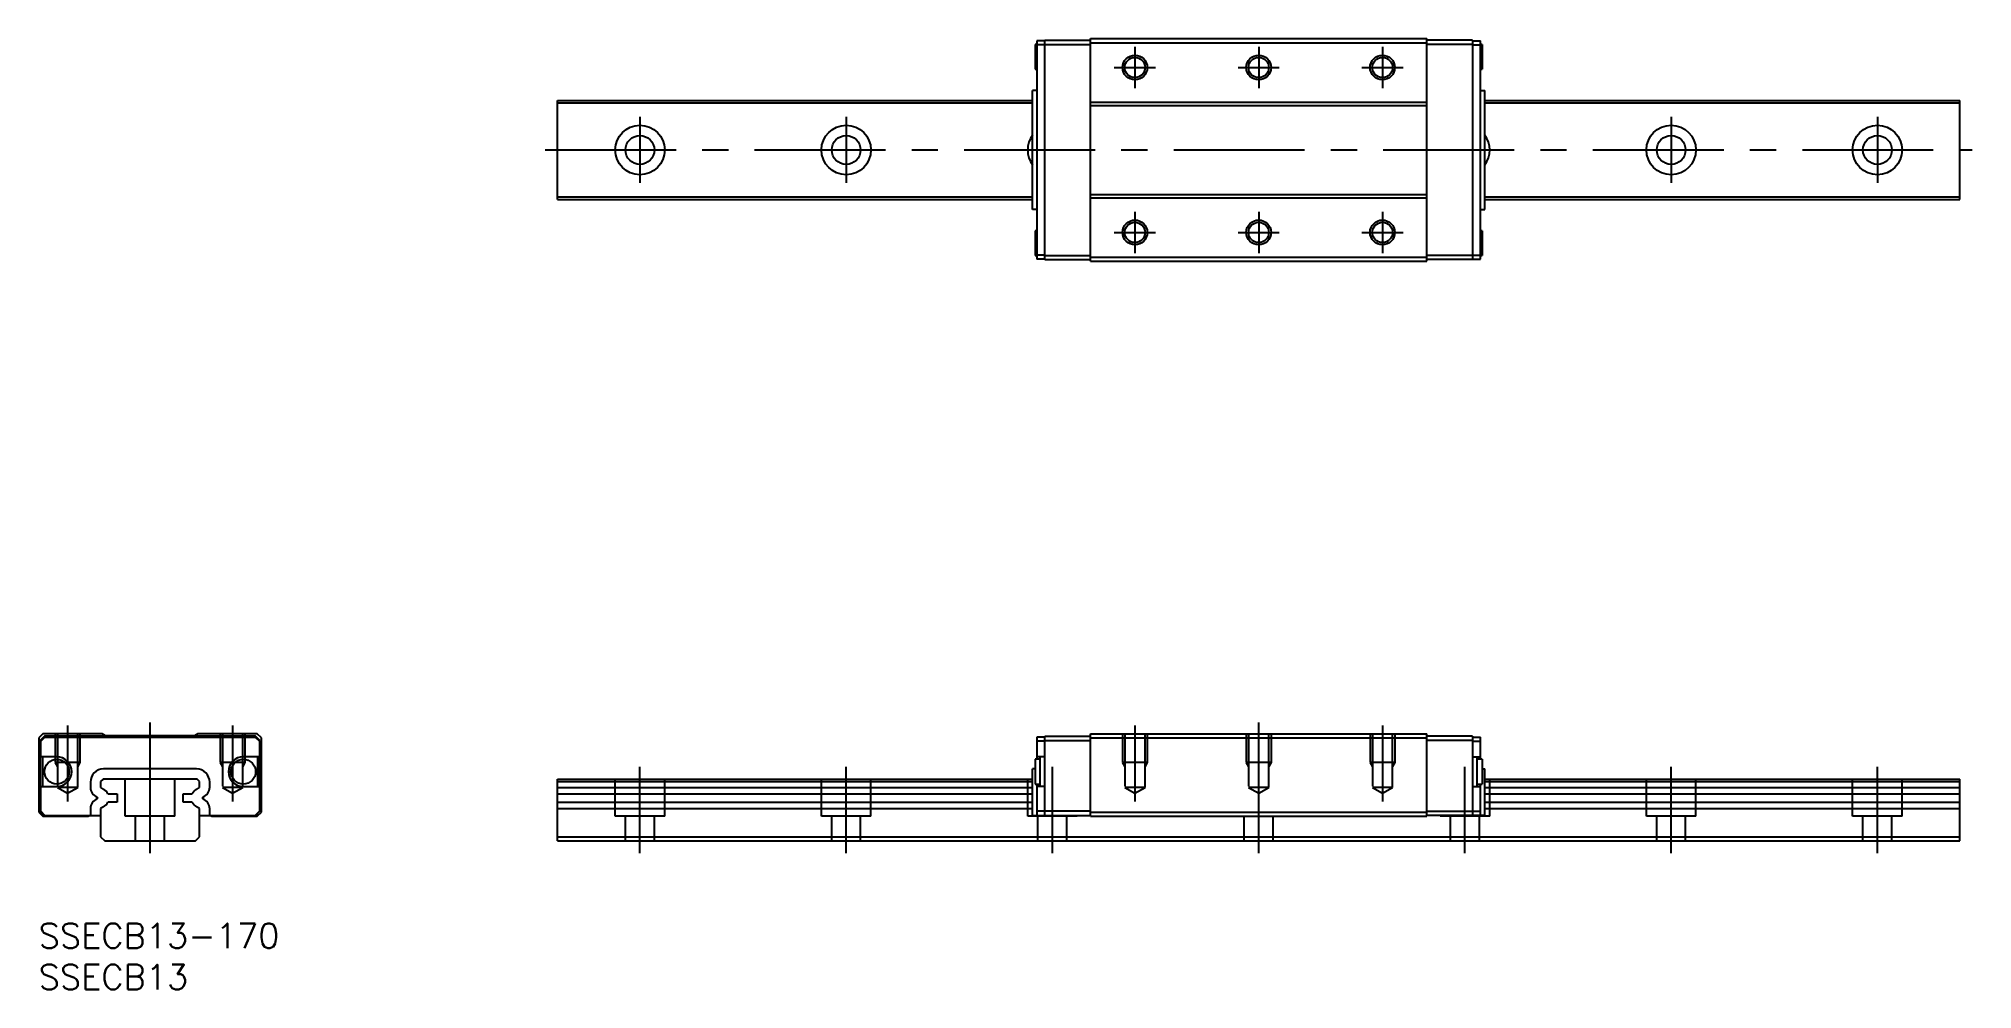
# Model space of a CAD drawing. Extents: x 0 to 234, y -8 to 107.
import ezdxf

# ---------------------------------------------------------------- set-up
doc = ezdxf.new("R2010")
doc.units = 0
doc.header["$LTSCALE"] = 0.5
doc.linetypes.add('CENTER', pattern=[50.8, 31.75, -6.35, 6.35, -6.35])
doc.linetypes.add('DASHED', pattern=[19.05, 12.7, -6.35])
for name, color, linetype in [('MSM_CENTER', 1, 'CENTER'), ('MSM_CONTINUOUS', 7, 'CONTINUOUS'), ('MSM_DASHED', 4, 'DASHED'), ('MSM_NARROW', 5, 'CONTINUOUS'), ('MSM_PART_NUMBER', 7, 'CONTINUOUS')]:
    doc.layers.add(name, color=color, linetype=linetype)
doc.styles.get("Standard").update_dxf_attribs({"font": 'txt.shx', "height": 3, "bigfont": 'bigfont.shx'})

# ---------------------------------------------------------------- blocks, each defined once
blk = doc.blocks.new('*U2')
at = {"layer": 'MSM_PART_NUMBER'}
blk.add_text('SSECB13-170', height=3, dxfattribs=at).set_placement((0, -3))
blk = doc.blocks.new('*U3')
at = {"layer": 'MSM_PART_NUMBER'}
blk.add_text('SSECB13', height=3, dxfattribs=at).set_placement((0, -8))

msp = doc.modelspace()

# ---------------------------------------------------------------- linework, layer by layer
at = {"layer": 'MSM_CENTER'}
for p, q in [((132.88, 106.3), (132.88, 101.3)), ((147.88, 106.3), (147.88, 101.3)), ((162.88, 106.3), (162.88, 101.3)), ((130.38, 103.8), (135.38, 103.8)), ((145.38, 103.8), (150.38, 103.8)), ((160.38, 103.8), (165.38, 103.8)), ((72.88, 97.8), (72.88, 89.8)), ((97.88, 97.8), (97.88, 89.8)), ((197.88, 97.8), (197.88, 89.8)), ((222.88, 97.8), (222.88, 89.8)), ((61.38, 93.8), (234.38, 93.8)), ((132.88, 86.3), (132.88, 81.3)), ((147.88, 86.3), (147.88, 81.3)), ((162.88, 86.3), (162.88, 81.3)), ((130.38, 83.8), (135.38, 83.8)), ((145.38, 83.8), (150.38, 83.8)), ((160.38, 83.8), (165.38, 83.8)), ((3.5, 24), (3.5, 14.79)), ((13.5, 8.5), (13.5, 24.5)), ((23.5, 24), (23.5, 14.79)), ((132.88, 24), (132.88, 14.79)), ((147.88, 8.5), (147.88, 24.5)), ((162.88, 24), (162.88, 14.79)), ((72.88, 8.5), (72.88, 19)), ((97.88, 8.5), (97.88, 19)), ((122.88, 8.5), (122.88, 19)), ((172.88, 8.5), (172.88, 19)), ((197.88, 8.5), (197.88, 19)), ((222.88, 8.5), (222.88, 19))]:
    msp.add_line(p, q, dxfattribs=at)
at = {"layer": 'MSM_CONTINUOUS'}
for p, q in [((120.78, 106.6), (120.78, 103.6)), ((120.98, 106.6), (120.78, 106.6)), ((121.98, 107.05), (120.98, 107.05)), ((120.98, 107.05), (120.98, 80.55)), ((121.98, 106.55), (120.98, 106.55)), ((121.98, 80.5), (121.98, 107.1)), ((121.98, 107.1), (127.48, 107.1)), ((121.98, 106.6), (127.48, 106.6)), ((127.48, 80.3), (127.48, 107.3)), ((127.48, 107.3), (168.28, 107.3)), ((127.48, 106.8), (168.28, 106.8)), ((168.28, 80.3), (168.28, 107.3)), ((173.78, 107.1), (168.28, 107.1)), ((173.78, 106.6), (168.28, 106.6)), ((173.78, 107.1), (173.78, 80.5)), ((173.78, 107.05), (174.78, 107.05)), ((173.78, 106.55), (174.78, 106.55)), ((174.78, 80.55), (174.78, 107.05)), ((174.98, 106.6), (174.78, 106.6)), ((174.98, 106.6), (174.98, 103.6)), ((120.78, 103.6), (120.98, 103.6)), ((174.78, 103.6), (174.98, 103.6)), ((120.98, 101.03), (120.48, 101.03)), ((120.48, 86.57), (120.48, 101.03)), ((174.78, 101.03), (175.28, 101.03)), ((175.28, 86.57), (175.28, 101.03)), ((62.88, 87.8), (62.88, 99.8)), ((62.88, 99.8), (120.48, 99.8)), ((62.88, 99.5), (120.48, 99.5)), ((127.48, 99.6), (168.28, 99.6)), ((127.48, 99.2), (168.28, 99.2)), ((175.28, 99.8), (232.88, 99.8)), ((175.28, 99.5), (232.88, 99.5)), ((232.88, 87.8), (232.88, 99.8)), ((62.88, 88.1), (120.48, 88.1)), ((62.88, 87.8), (120.48, 87.8)), ((127.48, 88.4), (168.28, 88.4)), ((127.48, 88), (168.28, 88)), ((175.28, 88.1), (232.88, 88.1)), ((175.28, 87.8), (232.88, 87.8)), ((120.98, 86.57), (120.48, 86.57)), ((174.78, 86.57), (175.28, 86.57)), ((120.78, 84), (120.78, 81)), ((120.98, 84), (120.78, 84)), ((174.98, 84), (174.78, 84)), ((174.98, 84), (174.98, 81)), ((120.78, 81), (120.98, 81)), ((121.98, 81.05), (120.98, 81.05)), ((121.98, 80.55), (120.98, 80.55)), ((121.98, 81), (127.48, 81)), ((121.98, 80.5), (127.48, 80.5)), ((127.48, 80.8), (168.28, 80.8)), ((127.48, 80.3), (168.28, 80.3)), ((173.78, 81), (168.28, 81)), ((173.78, 80.5), (168.28, 80.5)), ((173.78, 81.05), (174.78, 81.05)), ((173.78, 80.55), (174.78, 80.55)), ((174.78, 81), (174.98, 81)), ((0.5, 23), (0, 22.5)), ((0, 22.5), (0, 13.5)), ((0.7, 22.7), (0.2, 22.2)), ((0.2, 22.2), (0.2, 13.6)), ((0.25, 22.1), (0.75, 22.6)), ((0.25, 20.2), (0.25, 22.1)), ((7.7, 23), (0.5, 23)), ((26.3, 22.7), (0.7, 22.7)), ((0.75, 22.6), (26.25, 22.6)), ((8.1, 22.75), (7.7, 23)), ((18.9, 22.75), (8.1, 22.75)), ((19.3, 23), (18.9, 22.75)), ((26.5, 23), (19.3, 23)), ((26.25, 22.6), (26.75, 22.1)), ((26.8, 22.2), (26.3, 22.7)), ((27, 22.5), (26.5, 23)), ((26.75, 22.1), (26.75, 20.2)), ((26.8, 13.6), (26.8, 22.2)), ((27, 13.5), (27, 22.5)), ((120.98, 22.6), (120.98, 19.9)), ((121.98, 22.6), (120.98, 22.6)), ((121.98, 22.1), (120.98, 22.1)), ((121.98, 13.1), (121.98, 22.7)), ((121.98, 22.7), (127.48, 22.7)), ((121.98, 22.2), (127.48, 22.2)), ((127.48, 23), (168.28, 23)), ((127.48, 13), (127.48, 23)), ((127.48, 22.5), (168.28, 22.5)), ((168.28, 13), (168.28, 23)), ((173.78, 22.7), (168.28, 22.7)), ((173.78, 22.2), (168.28, 22.2)), ((173.78, 22.7), (173.78, 13.1)), ((173.78, 22.6), (174.78, 22.6)), ((173.78, 22.1), (174.78, 22.1)), ((174.78, 19.9), (174.78, 22.6)), ((2.2, 20.2), (0.25, 20.2)), ((0.45, 20.2), (0.45, 16.6)), ((26.75, 20.2), (24.8, 20.2)), ((26.55, 16.6), (26.55, 20.2)), ((121.38, 19.9), (120.78, 19.9)), ((120.78, 19.9), (120.78, 16.9)), ((121.98, 20.2), (120.98, 20.2)), ((121.38, 16.6), (121.38, 20.2)), ((173.78, 20.2), (174.78, 20.2)), ((174.38, 16.6), (174.38, 20.2)), ((174.98, 19.9), (174.38, 19.9)), ((174.98, 19.9), (174.98, 16.9)), ((0.25, 16.6), (2.2, 16.6)), ((0.25, 13.6), (0.25, 16.6)), ((6.27, 17.13), (6.27, 16.51)), ((7.8, 17.5), (7.5, 17.2)), ((7.5, 17.2), (7.5, 16.46)), ((7.5, 16.46), (7.87, 16.25)), ((19.2, 17.5), (7.8, 17.5)), ((19.13, 18.73), (7.87, 18.73)), ((19.13, 16.25), (19.5, 16.46)), ((19.5, 17.2), (19.2, 17.5)), ((19.5, 16.46), (19.5, 17.2)), ((20.73, 16.51), (20.73, 17.13)), ((24.8, 16.6), (26.75, 16.6)), ((26.75, 16.6), (26.75, 13.6)), ((62.88, 17.5), (120.48, 17.5)), ((62.88, 10), (62.88, 17.5)), ((62.88, 17.2), (120.48, 17.2)), ((62.88, 16.46), (120.48, 16.46)), ((120.78, 18.73), (120.48, 18.73)), ((120.48, 13.1), (120.48, 18.73)), ((120.78, 16.9), (121.38, 16.9)), ((120.98, 16.9), (120.98, 13.1)), ((121.98, 16.6), (120.98, 16.6)), ((173.78, 16.6), (174.78, 16.6)), ((174.38, 16.9), (174.98, 16.9)), ((174.78, 13.1), (174.78, 16.9)), ((174.98, 18.73), (175.28, 18.73)), ((175.28, 13.1), (175.28, 18.73)), ((175.28, 17.5), (232.88, 17.5)), ((175.28, 17.2), (232.88, 17.2)), ((175.28, 16.46), (232.88, 16.46)), ((232.88, 10), (232.88, 17.5)), ((7.87, 14.15), (7.5, 13.94)), ((8.39, 15.7), (9.5, 15.7)), ((9.5, 14.7), (8.39, 14.7)), ((9.5, 15.7), (9.5, 14.7)), ((17.5, 14.7), (17.5, 15.7)), ((17.5, 15.7), (18.61, 15.7)), ((18.61, 14.7), (17.5, 14.7)), ((19.5, 13.94), (19.13, 14.15)), ((62.88, 15.7), (120.48, 15.7)), ((62.88, 14.7), (120.48, 14.7)), ((175.28, 15.7), (232.88, 15.7)), ((175.28, 14.7), (232.88, 14.7)), ((0, 13.5), (0.5, 13)), ((0.2, 13.6), (0.7, 13.1)), ((0.75, 13.1), (0.25, 13.6)), ((0.5, 13), (6, 13)), ((0.7, 13.1), (7.5, 13.1)), ((6, 13), (6.22, 13.1)), ((6.27, 13.89), (6.27, 13.1)), ((7.5, 13.94), (7.5, 10.5)), ((19.5, 10.5), (19.5, 13.94)), ((19.5, 13.1), (26.3, 13.1)), ((20.73, 13.1), (20.73, 13.89)), ((20.78, 13.1), (21, 13)), ((21, 13), (26.5, 13)), ((26.75, 13.6), (26.25, 13.1)), ((26.3, 13.1), (26.8, 13.6)), ((26.5, 13), (27, 13.5)), ((62.88, 13.94), (120.48, 13.94)), ((120.48, 13.1), (127.43, 13.1)), ((127.48, 13.6), (120.98, 13.6)), ((127.43, 13.1), (127.43, 13.15)), ((127.43, 13.15), (127.48, 13.15)), ((127.48, 13.5), (168.28, 13.5)), ((127.48, 13), (168.28, 13)), ((168.28, 13.6), (174.78, 13.6)), ((168.33, 13.15), (168.28, 13.15)), ((168.33, 13.15), (168.33, 13.1)), ((175.28, 13.1), (168.33, 13.1)), ((175.28, 13.94), (232.88, 13.94)), ((7.5, 10.5), (8, 10)), ((8, 10), (19, 10)), ((19, 10), (19.5, 10.5)), ((62.88, 10.5), (232.88, 10.5)), ((62.88, 10), (232.88, 10))]:
    msp.add_line(p, q, dxfattribs=at)
for centre, radius in [((132.88, 103.8), 1.23), ((147.88, 103.8), 1.23), ((162.88, 103.8), 1.23), ((72.88, 93.8), 3), ((97.88, 93.8), 3), ((197.88, 93.8), 3), ((222.88, 93.8), 3), ((72.88, 93.8), 1.75), ((97.88, 93.8), 1.75), ((197.88, 93.8), 1.75), ((222.88, 93.8), 1.75), ((132.88, 83.8), 1.23), ((147.88, 83.8), 1.23), ((162.88, 83.8), 1.23), ((2.2, 18.4), 1.5), ((24.8, 18.4), 1.5)]:
    msp.add_circle(centre, radius, dxfattribs=at)
for centre, radius, start, end in [((122.88, 93.8), 3, 143.1301, 216.8699), ((172.88, 93.8), 3, 323.1301, 36.8699), ((2.2, 18.4), 1.8, 270, 90), ((24.8, 18.4), 1.8, 90, 270), ((7.87, 17.13), 1.6, 90, 180), ((7.57, 16.51), 1.3, 180, 248.8053), ((19.13, 17.13), 1.6, 0, 90), ((19.43, 16.51), 1.3, 291.1947, 0), ((7.57, 13.89), 1.3, 111.1947, 180), ((7.06, 15.2), 0.1, 291.1947, 68.8053), ((7.21, 15.11), 1.32, 26.598, 60.0008), ((7.21, 15.29), 1.32, 299.9992, 333.402), ((19.79, 15.11), 1.32, 119.9992, 153.402), ((19.79, 15.29), 1.32, 206.598, 240.0008), ((19.94, 15.2), 0.1, 111.1947, 248.8053), ((19.43, 13.89), 1.3, 0, 68.8053)]:
    msp.add_arc(centre, radius, start, end, dxfattribs=at)
at = {"layer": 'MSM_DASHED'}
for p, q in [((2, 23), (2, 19.5)), ((2.27, 23), (2.27, 16.5)), ((4.73, 16.5), (4.73, 23)), ((5, 23), (5, 19.5)), ((22, 23), (22, 19.5)), ((22.27, 23), (22.27, 16.5)), ((24.73, 16.5), (24.73, 23)), ((25, 23), (25, 19.5)), ((131.38, 23), (131.38, 19.5)), ((131.66, 23), (131.66, 16.5)), ((134.11, 16.5), (134.11, 23)), ((134.38, 23), (134.38, 19.5)), ((146.38, 23), (146.38, 19.5)), ((146.66, 23), (146.66, 16.5)), ((149.11, 16.5), (149.11, 23)), ((149.38, 23), (149.38, 19.5)), ((161.38, 23), (161.38, 19.5)), ((161.66, 23), (161.66, 16.5)), ((164.11, 16.5), (164.11, 23)), ((164.38, 23), (164.38, 19.5)), ((5, 19.5), (2, 19.5)), ((2, 19.5), (2.27, 19.03)), ((5, 19.5), (4.73, 19.03)), ((25, 19.5), (22, 19.5)), ((22, 19.5), (22.27, 19.03)), ((25, 19.5), (24.73, 19.03)), ((134.38, 19.5), (131.38, 19.5)), ((131.38, 19.5), (131.66, 19.03)), ((134.38, 19.5), (134.11, 19.03)), ((149.38, 19.5), (146.38, 19.5)), ((146.38, 19.5), (146.66, 19.03)), ((149.38, 19.5), (149.11, 19.03)), ((164.38, 19.5), (161.38, 19.5)), ((161.38, 19.5), (161.66, 19.03)), ((164.38, 19.5), (164.11, 19.03)), ((2.27, 16.5), (3.5, 15.79)), ((4.73, 16.5), (2.27, 16.5)), ((3.5, 15.79), (4.73, 16.5)), ((10.5, 13), (10.5, 17.5)), ((16.5, 13), (16.5, 17.5)), ((22.27, 16.5), (23.5, 15.79)), ((24.73, 16.5), (22.27, 16.5)), ((23.5, 15.79), (24.73, 16.5)), ((69.88, 13), (69.88, 17.5)), ((75.88, 13), (75.88, 17.5)), ((94.88, 13), (94.88, 17.5)), ((100.88, 13), (100.88, 17.5)), ((119.88, 13), (119.88, 17.5)), ((131.66, 16.5), (132.88, 15.79)), ((134.11, 16.5), (131.66, 16.5)), ((132.88, 15.79), (134.11, 16.5)), ((146.66, 16.5), (147.88, 15.79)), ((149.11, 16.5), (146.66, 16.5)), ((147.88, 15.79), (149.11, 16.5)), ((161.66, 16.5), (162.88, 15.79)), ((164.11, 16.5), (161.66, 16.5)), ((162.88, 15.79), (164.11, 16.5)), ((175.88, 13), (175.88, 17.5)), ((194.88, 13), (194.88, 17.5)), ((200.88, 13), (200.88, 17.5)), ((219.88, 13), (219.88, 17.5)), ((225.88, 13), (225.88, 17.5)), ((16.5, 13), (10.5, 13)), ((11.75, 10), (11.75, 13)), ((15.25, 10), (15.25, 13)), ((75.88, 13), (69.88, 13)), ((71.13, 10), (71.13, 13)), ((74.63, 10), (74.63, 13)), ((100.88, 13), (94.88, 13)), ((96.13, 10), (96.13, 13)), ((99.63, 10), (99.63, 13)), ((125.88, 13), (119.88, 13)), ((121.13, 10), (121.13, 13)), ((124.63, 10), (124.63, 13)), ((125.88, 13), (125.88, 13.1)), ((146.13, 10), (146.13, 13)), ((149.63, 10), (149.63, 13)), ((169.88, 13), (169.88, 13.1)), ((175.88, 13), (169.88, 13)), ((171.13, 10), (171.13, 13)), ((174.63, 10), (174.63, 13)), ((200.88, 13), (194.88, 13)), ((196.13, 10), (196.13, 13)), ((199.63, 10), (199.63, 13)), ((225.88, 13), (219.88, 13)), ((221.13, 10), (221.13, 13)), ((224.63, 10), (224.63, 13))]:
    msp.add_line(p, q, dxfattribs=at)
at = {"layer": 'MSM_NARROW'}
for centre in [(132.88, 103.8), (147.88, 103.8), (162.88, 103.8), (132.88, 83.8), (147.88, 83.8), (162.88, 83.8)]:
    msp.add_circle(centre, 1.5, dxfattribs=at)

# ---------------------------------------------------------------- block references
at = {"layer": 'MSM_CONTINUOUS'}
for name in ['*U2', '*U3']:
    msp.add_blockref(name, (0, 0), dxfattribs=at)

doc.saveas('drawing.dxf')
